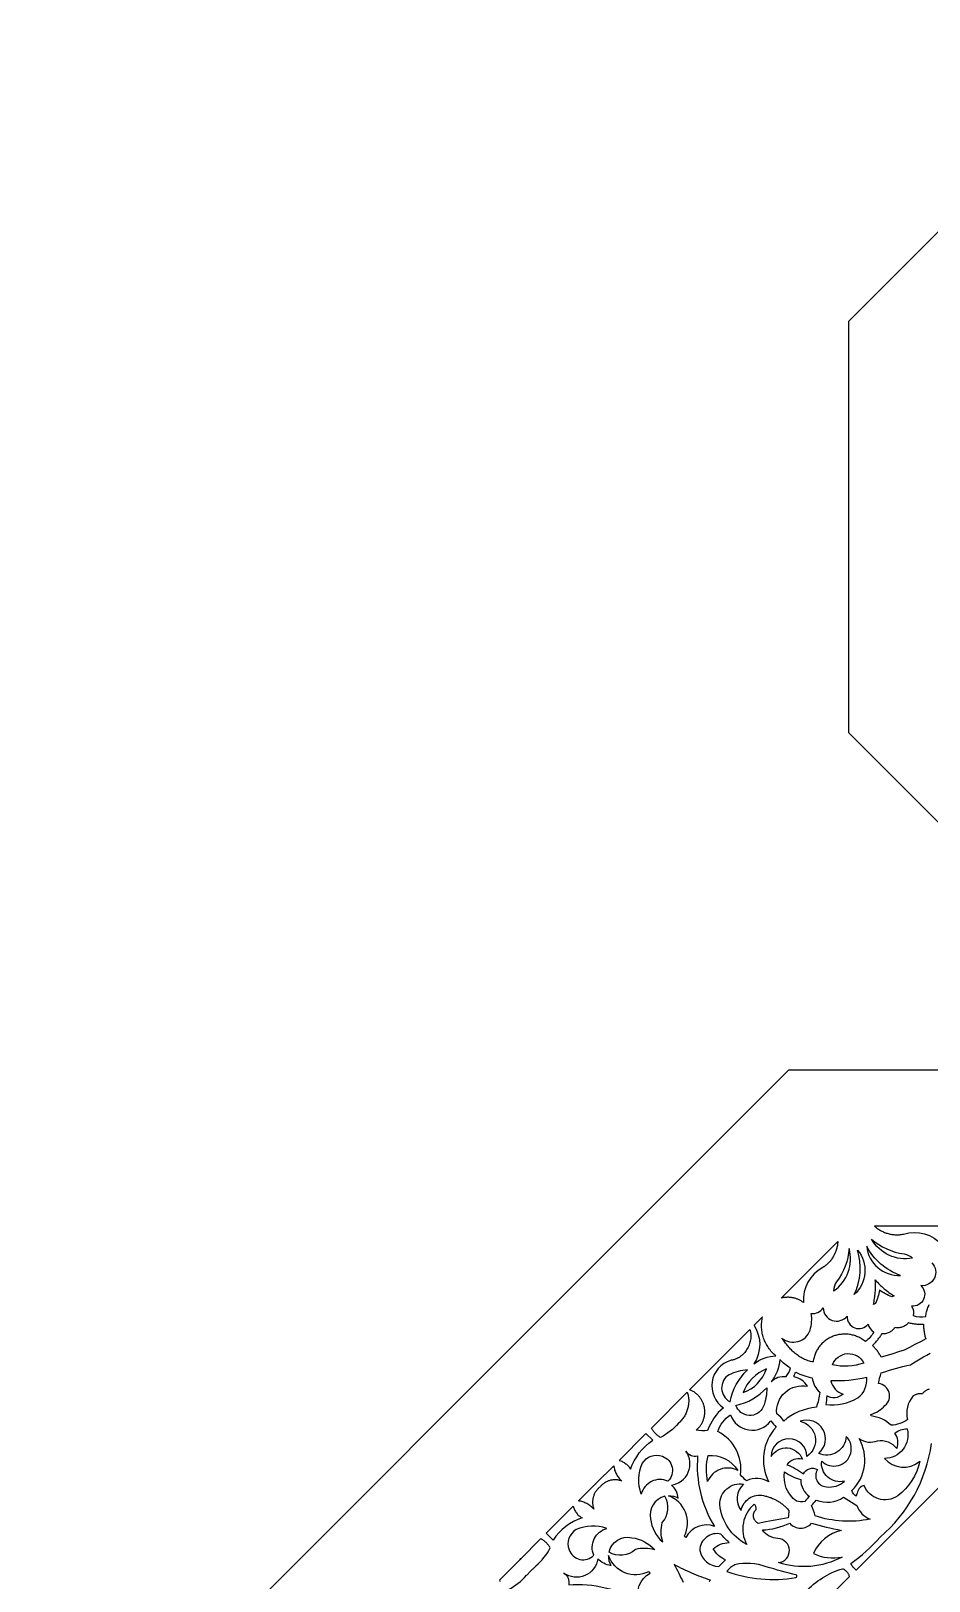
# Model space of a CAD drawing. Extents: x 3927 to 5087, y -513 to 1114.
# Drawn here: x 3927 to 4330, y 418 to 1114 of the extents above; entities that cross this region are included whole.
import ezdxf

# ---------------------------------------------------------------- set-up
doc = ezdxf.new("R2010")
doc.units = 0
doc.layers.add('LAYER_1', color=18, linetype='CONTINUOUS')

msp = doc.modelspace()

# ---------------------------------------------------------------- linework, layer by layer
at = {"layer": 'LAYER_1'}
for points in [[(4608.82, 668.5), (4739.16, 798.84), (4739.16, 983.16), (4608.82, 1113.5), (4424.5, 1113.5), (4294.16, 983.16), (4294.16, 798.84), (4424.5, 668.5)], [(4747.65, -512.56), (5087.41, -172.81), (5087.41, 307.68), (4747.65, 647.44), (4267.16, 647.44), (3927.41, 307.68), (3927.41, -172.81), (4267.16, -512.56)], [(4308, 548.83), (4307.87, 548.05), (4307.72, 547.28), (4307.54, 546.51), (4307.33, 545.75), (4307.09, 544.99), (4306.82, 544.24), (4306.53, 543.5), (4306.21, 542.76), (4305.25, 542.3), (4305.41, 542.98), (4305.55, 543.67), (4305.67, 544.35), (4305.79, 545.04), (4305.89, 545.73), (4305.98, 546.42), (4306.05, 547.11), (4306.11, 547.8), (4306.16, 548.5), (4306.2, 549.19), (4306.22, 549.88), (4306.23, 550.58), (4306.22, 551.27), (4306.2, 551.96), (4306.17, 552.65), (4306.13, 553.34), (4306.59, 552.83), (4307.05, 552.31), (4307.53, 551.81), (4308.02, 551.32), (4308.51, 550.84), (4309.02, 550.36), (4309.53, 549.9), (4310.06, 549.44), (4310.59, 549), (4311.13, 548.56), (4311.68, 548.13), (4312.24, 547.72), (4312.8, 547.31), (4313.38, 546.92), (4313.96, 546.53), (4314.55, 546.16), (4313.55, 545.81), (4312.8, 546.1), (4312.07, 546.42), (4311.36, 546.76), (4310.65, 547.13), (4309.97, 547.52), (4309.29, 547.93), (4308.64, 548.37)], [(4319.13, 521.82), (4316.55, 521.05), (4313.97, 520.26), (4311.39, 519.47), (4308.81, 518.66), (4308.62, 519.03), (4308.41, 519.4), (4308.2, 519.76), (4307.98, 520.12), (4307.76, 520.47), (4307.53, 520.82), (4307.29, 521.17), (4307.04, 521.5), (4306.79, 521.84), (4306.53, 522.17), (4306.26, 522.49), (4305.99, 522.81), (4305.71, 523.12), (4305.42, 523.42), (4305.13, 523.72), (4304.83, 524.02), (4305.15, 524.31), (4305.46, 524.6), (4305.77, 524.9), (4306.07, 525.21), (4306.36, 525.52), (4306.65, 525.84), (4306.93, 526.17), (4307.21, 526.5), (4307.48, 526.83), (4307.74, 527.17), (4307.99, 527.52), (4308.24, 527.87), (4308.48, 528.22), (4308.72, 528.58), (4308.95, 528.95), (4309.17, 529.32), (4309.38, 529.3), (4309.6, 529.29), (4310.03, 529.3), (4310.45, 529.33), (4310.86, 529.4), (4311.27, 529.49), (4311.67, 529.61), (4312.07, 529.76), (4312.44, 529.93), (4312.81, 530.13), (4313.16, 530.35), (4313.5, 530.59), (4313.82, 530.86), (4314.13, 531.15), (4314.41, 531.46), (4314.68, 531.78), (4314.92, 532.13), (4315.34, 532.06), (4315.76, 532.02), (4316.18, 532), (4316.59, 532.01), (4317.01, 532.05), (4317.42, 532.12), (4317.82, 532.21), (4318.22, 532.33), (4318.61, 532.48), (4318.99, 532.65), (4319.36, 532.85), (4319.71, 533.07), (4320.05, 533.32), (4320.37, 533.59), (4320.53, 533.74), (4320.68, 533.89), (4320.82, 534.05), (4320.96, 534.21), (4321.38, 534.11), (4321.8, 534.01), (4322.22, 533.92), (4322.64, 533.84), (4323.07, 533.77), (4323.49, 533.71), (4323.92, 533.65), (4324.34, 533.6), (4324.77, 533.56), (4325.2, 533.53), (4325.63, 533.51), (4326.06, 533.5), (4326.49, 533.49), (4326.92, 533.5), (4327.35, 533.51), (4327.78, 533.53), (4327.77, 533.11), (4327.78, 532.69), (4327.79, 532.27), (4327.81, 531.86), (4327.85, 531.44), (4327.89, 531.02), (4327.93, 530.61), (4327.99, 530.19), (4328.06, 529.78), (4328.13, 529.37), (4328.21, 528.95), (4328.3, 528.55), (4328.4, 528.14), (4328.51, 527.73), (4328.63, 527.33), (4328.75, 526.93), (4326.33, 525.66), (4323.92, 524.39), (4321.52, 523.11)], [(4180.92, 462.1), (4180.98, 462.23), (4181.11, 462.37), (4188.77, 470.03), (4188.85, 469.53), (4188.94, 469.04), (4189.07, 468.55), (4189.21, 468.07), (4189.37, 467.6), (4189.56, 467.14), (4189.76, 466.69), (4189.99, 466.24), (4190.23, 465.81), (4190.5, 465.39), (4190.78, 464.98), (4191.08, 464.58), (4191.4, 464.2), (4191.74, 463.83), (4192.1, 463.47), (4192.48, 463.14), (4192.14, 463.26), (4191.8, 463.37), (4191.46, 463.46), (4191.12, 463.54), (4190.78, 463.6), (4190.44, 463.65), (4190.1, 463.69), (4189.75, 463.71), (4189.41, 463.72), (4189.07, 463.72), (4188.73, 463.7), (4188.39, 463.67), (4188.05, 463.62), (4187.72, 463.57), (4187.39, 463.5), (4187.06, 463.41), (4186.74, 463.32), (4186.42, 463.21), (4186.1, 463.09), (4185.79, 462.95), (4185.48, 462.81), (4185.18, 462.65), (4184.89, 462.48), (4184.6, 462.3), (4184.32, 462.1), (4184.04, 461.9), (4183.77, 461.68), (4183.52, 461.45), (4183.26, 461.21), (4183.02, 460.96), (4182.79, 460.7), (4182.57, 460.43), (4182.29, 460.21), (4182.03, 459.97), (4181.79, 459.73), (4181.55, 459.48), (4181.32, 459.22), (4181.11, 458.95), (4180.9, 458.68), (4180.71, 458.4), (4180.53, 458.11), (4180.36, 457.82), (4180.2, 457.52), (4180.06, 457.21), (4179.93, 456.9), (4179.81, 456.59), (4179.7, 456.27), (4179.6, 455.94), (4179.52, 455.62), (4179.45, 455.28), (4179.39, 454.95), (4179.35, 454.62), (4179.32, 454.28), (4179.3, 453.94), (4179.3, 453.6), (4179.31, 453.26), (4179.33, 452.92), (4179.37, 452.57), (4179.42, 452.23), (4179.48, 451.89), (4179.56, 451.55), (4179.65, 451.21), (4179.76, 450.88), (4179.88, 450.54), (4179.54, 450.92), (4179.19, 451.28), (4178.82, 451.61), (4178.44, 451.94), (4178.04, 452.24), (4177.63, 452.52), (4177.21, 452.79), (4176.78, 453.03), (4176.33, 453.26), (4175.88, 453.46), (4175.42, 453.65), (4174.94, 453.81), (4174.47, 453.95), (4173.98, 454.07), (4173.49, 454.17), (4172.99, 454.25), (4180.65, 461.91), (4180.79, 462.04)]]:
    msp.add_lwpolyline(points, close=True, dxfattribs=at)
for points in [[(4341.7, 577.42), (4305.84, 577.42), (4306.17, 577.13), (4306.51, 576.86), (4306.86, 576.59), (4307.22, 576.34), (4307.58, 576.09), (4307.94, 575.86), (4308.31, 575.64), (4308.69, 575.43), (4309.08, 575.23), (4309.46, 575.04), (4309.86, 574.86), (4310.26, 574.69), (4310.66, 574.54), (4311.07, 574.4), (4311.48, 574.27), (4311.89, 574.15), (4312.31, 574.04), (4312.73, 573.94), (4313.15, 573.86), (4313.58, 573.79), (4314, 573.73), (4314.43, 573.68), (4314.87, 573.65), (4315.3, 573.62), (4315.73, 573.61), (4316.17, 573.62), (4316.61, 573.63), (4317.04, 573.66), (4317.48, 573.7), (4317.92, 573.76), (4318.35, 573.82), (4318.79, 573.9, -0.303459), (4336.08, 568.96)], [(4331.53, 561.04, -0.696648), (4326.57, 550.8, -0.726017), (4322.39, 541.61, -0.20843), (4323.13, 537.34, 0.101667), (4328.76, 536.94), (4328.83, 537.47), (4328.91, 537.99), (4329.01, 538.5), (4329.12, 539.01), (4329.25, 539.5), (4329.4, 539.99), (4329.56, 540.46), (4329.73, 540.93), (4329.92, 541.39), (4330.13, 541.84), (4330.34, 542.27)], [(4330.23, 504.35), (4329.96, 504.26), (4329.69, 504.15), (4329.42, 504.04), (4329.17, 503.91), (4328.92, 503.77), (4328.68, 503.62), (4328.45, 503.46), (4328.23, 503.29), (4328.02, 503.1), (4327.82, 502.91), (4327.63, 502.71), (4327.45, 502.5), (4327.28, 502.28), (4327, 502.31), (4326.73, 502.33), (4326.45, 502.34), (4326.17, 502.33), (4325.9, 502.31), (4325.62, 502.28), (4325.34, 502.23), (4325.07, 502.17), (4324.79, 502.09), (4324.52, 502), (4324.25, 501.89), (4323.99, 501.78), (4323.73, 501.64), (4323.48, 501.5), (4323.23, 501.34), (4322.99, 501.16, 0.243063), (4320.58, 490.77, -0.14921), (4313.22, 488.22, 0.16006), (4304.26, 492.36), (4304.17, 493.03, 0.134719), (4310.47, 497.02, 0.664616), (4307.63, 506.89, -0.043369), (4308.74, 511.66), (4310.35, 512.2), (4311.98, 512.72), (4313.61, 513.21), (4315.25, 513.68), (4316.89, 514.12), (4318.54, 514.54), (4320.2, 514.93), (4321.86, 515.3), (4323.3, 516.22), (4324.76, 517.11), (4326.22, 517.99), (4327.7, 518.84), (4329.2, 519.67), (4330.7, 520.48)], [(4341.73, 467.43), (4297.55, 423.25), (4297.18, 423.55), (4296.83, 423.87), (4296.5, 424.2), (4296.19, 424.56), (4295.91, 424.94), (4295.65, 425.33), (4295.41, 425.74), (4295.2, 426.16, 0.051611), (4308.26, 437.97, 0.184534), (4331.31, 479.98)], [(4141.64, 414.49, 0.092198), (4149.69, 420.9), (4149.97, 421.15), (4150.25, 421.41), (4150.51, 421.68), (4150.77, 421.95), (4151.02, 422.23), (4151.26, 422.52), (4151.5, 422.81), (4151.72, 423.11), (4152.02, 423.33), (4152.31, 423.57), (4152.6, 423.81), (4152.88, 424.06), (4153.15, 424.31), (4153.42, 424.58), (4153.68, 424.86), (4153.93, 425.14, 0.092198), (4160.34, 433.19), (4160.14, 433.51), (4159.93, 433.82), (4159.71, 434.13), (4159.48, 434.43), (4159.24, 434.71), (4158.99, 435), (4158.73, 435.27), (4158.47, 435.53), (4158.2, 435.79), (4157.92, 436.04), (4157.63, 436.28), (4157.33, 436.51), (4157.03, 436.73), (4156.72, 436.94), (4156.4, 437.14), (4156.07, 437.34), (4146.78, 428.04), (4147.13, 428.39), (4146.78, 428.04), (4137.49, 418.75), (4137.68, 418.43), (4137.89, 418.11)], [(4274.83, 413.46, -0.129946), (4291.39, 423.86), (4291.69, 423.74), (4291.97, 423.59), (4292.24, 423.43), (4292.5, 423.25), (4292.75, 423.06), (4292.98, 422.85), (4293.2, 422.63), (4293.41, 422.4), (4293.6, 422.15), (4293.77, 421.89), (4293.93, 421.62), (4294.07, 421.34), (4294.19, 421.06), (4294.29, 420.76), (4294.38, 420.45), (4294.44, 420.14), (4276, 401.7)]]:
    msp.add_lwpolyline(points, format="xyb", dxfattribs=at)
for points in [[(4263.95, 545.21), (4289.31, 570.56), (4289.27, 570.13), (4289.23, 569.69), (4289.17, 569.26), (4289.1, 568.82), (4289.02, 568.4), (4288.93, 567.97), (4288.82, 567.55), (4288.7, 567.14), (4288.57, 566.72), (4288.43, 566.32), (4288.28, 565.91), (4288.11, 565.51), (4287.94, 565.12), (4287.75, 564.73), (4287.55, 564.35), (4287.35, 563.97), (4287.13, 563.6), (4286.9, 563.23), (4286.66, 562.88), (4286.41, 562.52), (4286.15, 562.18), (4285.87, 561.84), (4285.59, 561.51), (4285.3, 561.19), (4285, 560.88), (4284.69, 560.57), (4284.37, 560.27), (4284.04, 559.98), (4283.71, 559.7), (4283.36, 559.43), (4283, 559.17), (4282.64, 558.92, 0.303459), (4273.91, 543.2), (4273.64, 543.4), (4273.37, 543.59), (4273.09, 543.77), (4272.8, 543.94), (4272.52, 544.1), (4272.23, 544.26), (4271.93, 544.41), (4271.63, 544.54), (4271.33, 544.67), (4271.03, 544.79), (4270.72, 544.91), (4270.41, 545.01), (4270.1, 545.11), (4269.78, 545.19), (4269.47, 545.27), (4269.15, 545.34), (4268.83, 545.4), (4268.51, 545.45), (4268.18, 545.49), (4267.86, 545.52), (4267.54, 545.55), (4267.21, 545.56), (4266.88, 545.57), (4266.56, 545.57), (4266.23, 545.55), (4265.9, 545.53), (4265.58, 545.5), (4265.25, 545.46), (4264.92, 545.41), (4264.6, 545.36), (4264.27, 545.29)], [(4304.41, 571.66, 0.148801), (4319.06, 565.07, -0.149579), (4322.82, 563.11, -0.32029)], [(4294.39, 567.5, -0.148801), (4288.69, 552.48, 0.149579), (4287.42, 548.44, 0.32029)], [(4298.14, 566.78, -0.400641), (4296.67, 546.76, 0.191625)], [(4302.27, 568.5, 0.400641), (4317.47, 555.38, -0.191625)], [(4251.8, 533.06), (4251.75, 532.98, -0.294067), (4251.7, 515.7, -0.165792), (4261.56, 519.31), (4261.09, 519.72), (4260.62, 520.14), (4260.18, 520.57), (4259.75, 521.02), (4259.34, 521.47), (4258.95, 521.95), (4258.58, 522.43), (4258.22, 522.92), (4257.88, 523.43), (4257.57, 523.94), (4257.27, 524.47), (4256.98, 525), (4256.72, 525.55), (4256.48, 526.1), (4256.25, 526.66), (4256.05, 527.23), (4255.86, 527.8), (4255.7, 528.38), (4255.55, 528.96), (4255.43, 529.55), (4255.32, 530.15), (4255.24, 530.74), (4255.18, 531.35), (4255.13, 531.95), (4255.11, 532.56), (4255.11, 533.17), (4255.13, 533.78), (4255.18, 534.39), (4255.24, 535), (4255.32, 535.61), (4255.43, 536.22), (4255.56, 536.82)], [(4305.43, 530, -0.101667), (4301.73, 525.73), (4301.3, 526.06), (4300.88, 526.37), (4300.45, 526.66), (4300.01, 526.94), (4299.57, 527.2), (4299.12, 527.44), (4298.67, 527.66), (4298.21, 527.87), (4297.76, 528.06), (4297.3, 528.23), (4296.83, 528.39), (4296.37, 528.52), (4295.9, 528.65), (4295.43, 528.75), (4294.96, 528.85), (4294.49, 528.92), (4294.02, 528.98), (4293.55, 529.02), (4293.08, 529.05), (4292.61, 529.06), (4292.14, 529.06), (4291.68, 529.04), (4291.21, 529.01), (4290.75, 528.96), (4290.29, 528.9), (4289.83, 528.82), (4289.38, 528.73), (4288.93, 528.63), (4288.48, 528.51), (4288.04, 528.38), (4287.6, 528.23), (4287.17, 528.07), (4286.74, 527.89), (4286.32, 527.71), (4285.91, 527.51), (4285.5, 527.29), (4285.1, 527.07), (4284.71, 526.83), (4284.32, 526.58), (4283.94, 526.31), (4283.58, 526.03), (4283.22, 525.74), (4282.86, 525.44), (4282.52, 525.13), (4282.19, 524.81), (4281.87, 524.47), (4281.56, 524.12), (4281.26, 523.76), (4280.97, 523.39), (4280.69, 523.01), (4280.43, 522.62), (4280.18, 522.21), (4279.94, 521.8), (4279.71, 521.37), (4279.5, 520.94), (4279.3, 520.49), (4279.12, 520.04), (4278.95, 519.57), (4278.79, 519.1), (4278.65, 518.61), (4278.53, 518.12), (4278.42, 517.62), (4278.33, 517.1), (4278.26, 516.58), (4277.67, 516.69), (4277.1, 516.81), (4276.54, 516.96), (4275.98, 517.13), (4275.44, 517.31), (4274.91, 517.52), (4274.39, 517.74), (4273.88, 517.98), (4273.38, 518.23), (4272.9, 518.5), (4272.42, 518.79), (4271.95, 519.09), (4271.49, 519.4), (4271.03, 519.73), (4270.59, 520.07), (4270.16, 520.43), (4269.73, 520.79), (4269.32, 521.17), (4268.91, 521.55), (4268.51, 521.95), (4268.11, 522.36), (4267.73, 522.77), (4267.35, 523.19), (4266.98, 523.62), (4266.61, 524.05), (4266.26, 524.5), (4265.91, 524.94), (4265.56, 525.39), (4264.89, 526.31), (4264.24, 527.23, 0.52106), (4276.85, 530.81, 0.114668), (4277.4, 538.32, 0.284712), (4282.73, 540.81, 0.696648), (4293.48, 537.08, 0.726017), (4302.93, 533.54, 0.20843)], [(4222.83, 504.09), (4249.9, 531.16), (4249.98, 530.88), (4250.05, 530.59), (4250.11, 530.3), (4250.16, 530.01), (4250.2, 529.72), (4250.24, 529.43), (4250.26, 529.14), (4250.28, 528.85), (4250.29, 528.55), (4250.3, 528.26), (4250.29, 527.97), (4250.28, 527.68), (4250.23, 527.1), (4250.16, 526.53), (4250.05, 525.96), (4249.92, 525.4), (4249.76, 524.85), (4249.58, 524.3), (4249.36, 523.77), (4249.13, 523.24), (4248.86, 522.73), (4248.57, 522.24), (4248.26, 521.76), (4247.93, 521.3), (4247.57, 520.85), (4247.2, 520.42), (4246.8, 520.02), (4246.59, 519.82), (4246.38, 519.64), (4246.16, 519.45), (4245.94, 519.28), (4245.71, 519.1), (4245.48, 518.94), (4245.25, 518.78), (4245.01, 518.63), (4244.76, 518.49), (4244.51, 518.35), (4244.26, 518.22), (4244, 518.09), (4243.74, 517.98), (4243.47, 517.87), (4243.2, 517.77), (4242.93, 517.67), (4242.65, 517.59), (4242.37, 517.51), (4242.09, 517.44), (4241.8, 517.38), (4241.51, 517.33), (4241.21, 517.29, 0.629529), (4238, 496.04, 0.138658), (4230.92, 485.78, -0.080822), (4225.72, 485.97), (4226.01, 486.22), (4226.29, 486.47), (4226.56, 486.73), (4226.82, 486.99), (4227.06, 487.26), (4227.3, 487.54), (4227.52, 487.82), (4227.73, 488.11), (4227.93, 488.4), (4228.12, 488.7), (4228.3, 489), (4228.46, 489.31), (4228.62, 489.62), (4228.76, 489.93), (4228.9, 490.25), (4229.02, 490.57), (4229.13, 490.89), (4229.23, 491.22), (4229.32, 491.54), (4229.4, 491.87), (4229.46, 492.2), (4229.52, 492.54), (4229.57, 492.87), (4229.6, 493.21), (4229.63, 493.54), (4229.64, 493.88), (4229.64, 494.21), (4229.64, 494.55), (4229.62, 494.88), (4229.59, 495.21), (4229.56, 495.55), (4229.51, 495.88), (4229.45, 496.21), (4229.38, 496.54), (4229.3, 496.86), (4229.21, 497.18), (4229.12, 497.5), (4229.01, 497.82), (4228.89, 498.14), (4228.76, 498.45), (4228.62, 498.75), (4228.47, 499.05), (4228.32, 499.35), (4228.15, 499.65), (4227.97, 499.93), (4227.78, 500.22), (4227.59, 500.49), (4227.38, 500.77), (4227.17, 501.03), (4226.94, 501.29), (4226.71, 501.54), (4226.46, 501.79), (4226.21, 502.03), (4225.95, 502.26), (4225.68, 502.48), (4225.4, 502.69), (4225.11, 502.9), (4224.81, 503.1), (4224.5, 503.29), (4224.19, 503.47), (4223.86, 503.64), (4223.53, 503.8), (4223.18, 503.95)], [(4268.04, 513.9, -0.071392), (4263.33, 517.65, -0.152277), (4259.38, 507.64, -0.253658), (4266.17, 510, 0.106904)], [(4300.98, 516.08, -0.130387), (4286.9, 515.23, -0.658893)], [(4248.81, 513.06, 0.099546), (4240.61, 510.84, 0.591476), (4240.99, 498.71, -0.154799)], [(4257.26, 513.47, 0.202648), (4246.81, 502.83, 0.235088)], [(4281.25, 502.97, -0.054599), (4279.68, 496.27, 0.157976), (4265.06, 490.02, 0.122041), (4261.93, 493.25, -0.506566), (4275.67, 505.65, 0.229925), (4269.76, 509.84, -0.244526), (4270.53, 511.96, 0.070676), (4277.85, 509.45, 0.194819)], [(4302.3, 509.65, -0.070225), (4286.13, 508.11, 0.255113), (4291.66, 502.09, -0.328175), (4284.32, 501.34, -0.048), (4283.87, 497.47, 0.166617), (4298.31, 500.45, 0.260364)], [(4205.68, 486.94), (4221.81, 503.07), (4221.95, 502.6), (4222.07, 502.12), (4222.18, 501.65), (4222.26, 501.17), (4222.33, 500.69), (4222.38, 500.21), (4222.42, 499.73), (4222.43, 499.25), (4222.43, 498.78), (4222.41, 498.3), (4222.37, 497.82), (4222.32, 497.35), (4222.25, 496.88), (4222.16, 496.42), (4222.06, 495.95), (4221.94, 495.49), (4221.81, 495.04), (4221.65, 494.59), (4221.48, 494.15), (4221.3, 493.71), (4221.1, 493.28), (4220.88, 492.85), (4220.65, 492.44), (4220.4, 492.03), (4220.14, 491.63), (4219.86, 491.23), (4219.57, 490.85), (4219.26, 490.48), (4218.94, 490.12), (4218.6, 489.76), (4218.25, 489.42), (4217.88, 489.09, -0.092198), (4209.83, 482.68), (4209.51, 482.88), (4209.2, 483.09), (4208.89, 483.31), (4208.59, 483.54), (4208.3, 483.78), (4208.02, 484.03), (4207.75, 484.28), (4207.48, 484.55), (4207.23, 484.82), (4206.98, 485.1), (4206.74, 485.39), (4206.51, 485.69), (4206.29, 485.99), (4206.08, 486.3), (4205.88, 486.62)], [(4257.45, 505, -0.099546), (4255.86, 496.38, -0.674396), (4243.61, 497.08, 0.154799)], [(4258.36, 462.8, 0.260176), (4248.42, 463.29, -0.071429), (4245.72, 465.99, 0.313845), (4235.56, 485.38, -0.172229), (4241.16, 492.88, 0.598525), (4259.22, 490.11, -0.018892), (4261.59, 487.32, 0.315589)], [(4266.45, 470.47, -0.081447), (4273.89, 466.33, -0.43557), (4280.19, 468.3, 0.585279), (4284.23, 460.58, 0.231059), (4292.27, 463.1, -0.528721), (4282.07, 472.15, 1), (4293.1, 483.13, -0.527165), (4280.73, 475.57, 0.846436), (4272.4, 489.96, -0.660776), (4275.44, 474.2, 1), (4259.45, 474.13, -0.639339), (4273.4, 472.97, 0.297019)], [(4191.18, 472.44), (4191.58, 472.32), (4191.98, 472.17), (4192.37, 472.01), (4192.75, 471.84), (4193.12, 471.64), (4193.49, 471.43), (4193.83, 471.19), (4194.17, 470.95), (4194.5, 470.68), (4194.81, 470.41), (4195.11, 470.11), (4195.39, 469.8), (4195.66, 469.48), (4195.92, 469.14), (4196.16, 468.79), (4196.38, 468.43, -0.163331), (4206.3, 481.43), (4203.21, 484.47)], [(4315.72, 477.8, 0.260252), (4314.91, 484.67, -0.167096), (4320.44, 486.55, -0.493524), (4310.19, 473.31, 0.411118), (4326.07, 472.06, -0.186909), (4316.17, 456.55, -0.486535), (4301.12, 461.13, 0.285149), (4298.47, 458.97, 0.015682), (4297.51, 456.37, -0.180266), (4295.63, 458.87, 0.343767), (4298.88, 482.21, 0.263043), (4307.05, 481.25, -0.27)], [(4210.68, 474.25, -0.555806), (4213.13, 463.13, 0.456437), (4201.1, 457.35, -0.190546), (4201.62, 471.03, -0.376379)], [(4217.72, 455.55, 0.190741), (4214.7, 461.34, 0.566428), (4221.15, 476.55, 0.30721), (4226.44, 474.43, 0.16029), (4234, 442.81, 0.380582), (4221.19, 437.9, -0.285714), (4220.52, 438.57, 0.451873), (4213.3, 456.57, -0.142336)], [(4244.45, 467.89, 0.445111), (4230.91, 462.91, -0.110537), (4231.16, 474.63, -0.284998)], [(4276.63, 456.28, 0.020178), (4274.51, 454.01, -0.115727), (4270.74, 454.18, -0.290286), (4265.47, 467.24, 0.093313), (4272.69, 463.82, 0.250344)], [(4253.66, 444.19), (4253.44, 444.3), (4253.22, 444.43), (4253.02, 444.57), (4252.83, 444.71), (4252.65, 444.87), (4252.48, 445.03), (4252.33, 445.21), (4252.19, 445.39), (4252.06, 445.58), (4251.94, 445.78), (4251.83, 445.98), (4251.74, 446.19), (4251.66, 446.4), (4251.6, 446.62), (4251.54, 446.84), (4251.5, 447.06), (4251.47, 447.29), (4251.46, 447.51), (4251.46, 447.74), (4251.47, 447.97), (4251.5, 448.19), (4251.54, 448.42), (4251.59, 448.64), (4251.66, 448.86), (4251.74, 449.08), (4251.83, 449.29), (4251.94, 449.5), (4252.07, 449.7), (4252.2, 449.9), (4252.36, 450.09), (4252.52, 450.27), (4252.71, 450.45, 0.182927), (4251.84, 452.79, 0.353746), (4248.43, 434.71, -0.250469), (4236.32, 452.58, -0.467604), (4247.07, 461.77, 0.410285), (4245.99, 449.95, -0.429437), (4256.05, 456.61), (4256.46, 456.53), (4256.87, 456.43), (4257.27, 456.34), (4257.68, 456.23), (4258.08, 456.11), (4258.47, 455.99), (4258.87, 455.85), (4259.26, 455.71), (4259.64, 455.56), (4260.03, 455.4), (4260.4, 455.24), (4260.78, 455.06), (4261.15, 454.88), (4261.52, 454.69), (4261.88, 454.49), (4262.24, 454.28), (4262.59, 454.07), (4262.94, 453.85), (4263.29, 453.62), (4263.63, 453.39), (4263.96, 453.14), (4264.29, 452.89), (4264.62, 452.64), (4264.93, 452.37), (4265.25, 452.1), (4265.56, 451.82), (4265.86, 451.53), (4266.15, 451.24), (4266.44, 450.94), (4266.73, 450.64), (4267.01, 450.32), (4267.28, 450.01, -0.029744), (4267.09, 446.66), (4263.73, 446.08), (4260.37, 445.48), (4257.01, 444.85)], [(4211.74, 456.34, 0.409539), (4205.29, 446.14, 0.189822), (4210.77, 435.84, -0.146101), (4210.58, 444.5, 0.329208)], [(4303.75, 446.09, -0.131494), (4279.2, 447.53, 0.015613), (4277.57, 452.25, -0.014201), (4279.64, 454.56, 0.242101), (4291.92, 455.9), (4297.83, 452.2, 0.210762)], [(4170.58, 451.84), (4170.7, 451.44), (4170.85, 451.04), (4171.01, 450.65), (4171.18, 450.27), (4171.38, 449.89), (4171.59, 449.53), (4171.82, 449.18), (4172.07, 448.85), (4172.33, 448.52), (4172.61, 448.21), (4172.91, 447.91), (4173.22, 447.63), (4173.54, 447.36), (4173.87, 447.1), (4174.22, 446.86), (4174.59, 446.64, 0.163331), (4161.59, 436.72), (4158.55, 439.81)], [(4168.77, 432.34, 0.555806), (4179.89, 429.89, -0.456437), (4185.67, 441.92, 0.190546), (4171.99, 441.4, 0.376379)], [(4240.52, 435.54, -0.013484), (4236.91, 439.34, 0.488168), (4227.43, 432.08, 0.365052), (4236, 424.91), (4238.99, 427.78, -0.168582), (4233.44, 432.8, -0.182959)], [(4290.81, 441.05, 0.226899), (4278.36, 430.69, 0.168305), (4291.23, 429.08, -0.203895), (4262.68, 426.56, 0.930701), (4262.44, 437.39, -0.229894), (4255.49, 441.23, 0.097316), (4267.77, 444.24, 0.458333), (4277.51, 444.24, 0.01483)], [(4186.68, 431.28, -0.409539), (4196.88, 437.73, -0.189822), (4207.18, 432.25, 0.146101), (4198.52, 432.44, -0.329208)], [(4187.47, 425.3, -0.190741), (4181.68, 428.32, -0.566428), (4166.47, 421.87, -0.30721), (4168.59, 416.58, -0.16029), (4200.21, 409.02, -0.380582), (4205.12, 421.82, 0.285714), (4204.45, 422.5, -0.451873), (4186.45, 429.72, 0.142336)], [(4243.16, 425.63, 0.115328), (4239.46, 422.63, 0.128981), (4270.54, 419.87, 0.4), (4270.91, 421, -0.004418), (4257.14, 424.67, 0.149279)]]:
    msp.add_lwpolyline(points, format="xyb", close=True, dxfattribs=at)
msp.add_lwpolyline([(4231.67, 418.25), (4231.85, 418.4), (4232.04, 418.55), (4232.23, 418.69), (4231.17, 419.03), (4230.12, 419.38), (4229.07, 419.75), (4228.02, 420.13), (4226.98, 420.52), (4225.95, 420.93), (4224.92, 421.35), (4223.9, 421.79), (4222.88, 422.23), (4221.87, 422.7), (4220.87, 423.17), (4219.87, 423.66), (4218.87, 424.16), (4217.89, 424.67), (4216.91, 425.2), (4215.94, 425.73), (4216.47, 424.76), (4217, 423.78), (4217.51, 422.8), (4218.01, 421.8), (4218.5, 420.8), (4218.97, 419.8), (4219.44, 418.79), (4219.88, 417.77)], dxfattribs=at)

doc.saveas('drawing.dxf')
